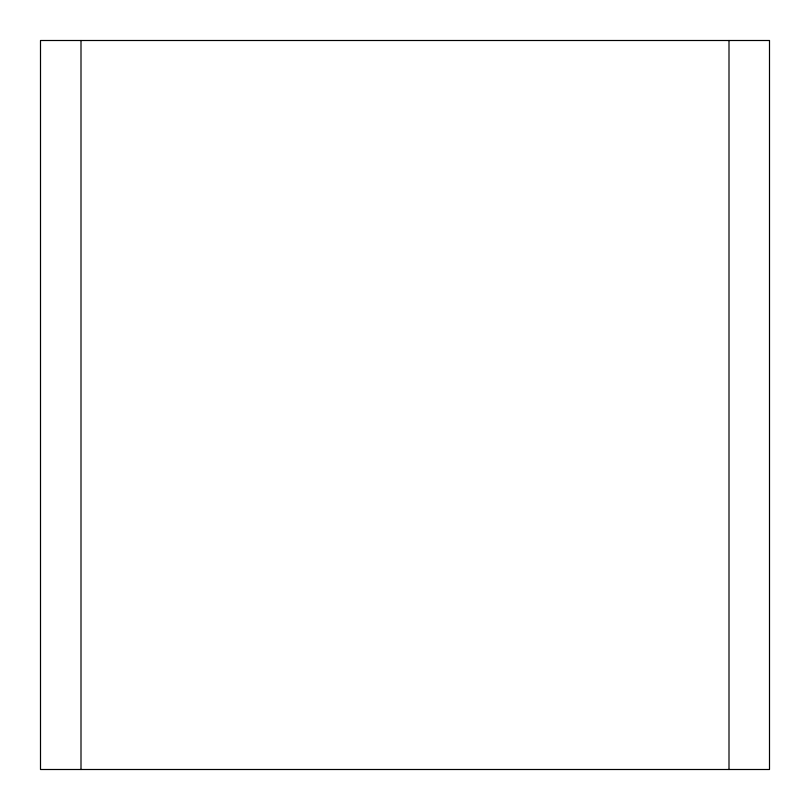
<?xml version="1.0" encoding="UTF-8"?>
<svg xmlns="http://www.w3.org/2000/svg" width="810" height="810" viewBox="0 0 810 810"><rect width="100%" height="100%" fill="white"/><g stroke="black" fill="none" stroke-linecap="round" stroke-linejoin="round"><path stroke-width="1.21" d="M729 40.5L729 769.5M81 40.5L81 769.5M769.5 40.5L40.5 40.5L40.5 769.5L769.5 769.5L769.5 40.5"/></g></svg>
